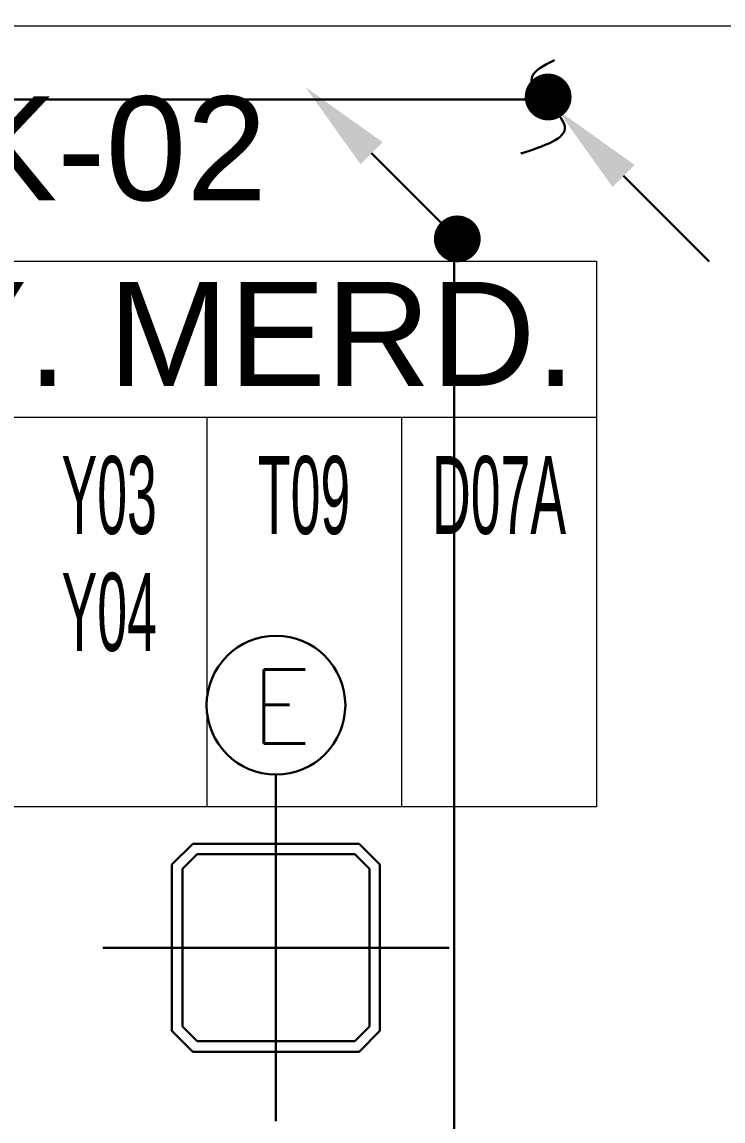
# Model space of a CAD drawing. Extents: x -2012 to 34975, y -1043 to 8321.
# Drawn here: x 3280.7 to 3381.8, y 462.5 to 621.1 of the extents above; entities that cross this region are included whole.
import ezdxf
from ezdxf.enums import TextEntityAlignment as Align

# ---------------------------------------------------------------- set-up
doc = ezdxf.new("R2010")
doc.units = 0
doc.header["$LTSCALE"] = 25
doc.layers.get('0').update_dxf_attribs({"color": 9, "lineweight": 9})
for name, color, linetype, lineweight in [('14', 9, 'Continuous', 9), ('21_MAHAL', 9, 'Continuous', 9), ('E-2x18(W) PL DOWNLIGHT ARMATÜR (SIVAÜSTÜ)', 7, 'Continuous', 30), ('E-ACİL AYDINLATMA KİTİ', 7, 'Continuous', 30), ('E-KABLO', 7, 'Continuous', 30), ('E-YUKARI ÇIKAN HAT', 7, 'Continuous', 30), ('E-YUKARIDAN GELEN HAT', 7, 'Continuous', 30)]:
    doc.layers.add(name, color=color, linetype=linetype, lineweight=lineweight)
doc.styles.add('Arial', font='arial.ttf', dxfattribs={"height": 2.5})
doc.styles.add('E-YAZI', font='txttw.shx')
doc.styles.add('MuuM_TEXT-STANDART', font='ARIALN.TTF')

# ---------------------------------------------------------------- blocks, each defined once
blk = doc.blocks.new('0_roomno2')
blk.add_lwpolyline([(19.375, -10.5), (0, -10.5), (0, 0), (19.375, 0)], close=True)
for points in [[(0, -3), (19.375, -3)], [(8.125, -3), (8.125, -10.5)], [(11.875, -3), (11.875, -10.5)], [(15.625, -3), (15.625, -10.5)], [(0, -6.75), (8.125, -6.75)]]:
    blk.add_lwpolyline(points)
at = {"style": 'MuuM_TEXT-STANDART', "width": 0.6}
blk.add_text('H:', height=1.5, dxfattribs=at).set_placement((0.35, -8.608), align=Align.MIDDLE_LEFT)
at = {"style": 'Arial'}
blk.add_attdef('ODANO', (0, 1.17), '', height=2, dxfattribs=at)
blk.add_attdef('MEKANADI', text='', height=2, dxfattribs=at).set_placement((0.35, -3), align=Align.BOTTOM_LEFT)
at = {"style": 'MuuM_TEXT-STANDART', "width": 0.6}
for tag, p in [('YER01', (10, -4.5)), ('TAVAN01', (13.75, -4.5)), ('DUVAR01', (17.5, -4.5)), ('YER02', (10, -6.75)), ('TAVAN02', (13.75, -6.75)), ('DUVAR02', (17.5, -6.75)), ('YER03', (10, -9)), ('TAVAN03', (13.75, -9)), ('DUVAR03', (17.5, -9))]:
    blk.add_attdef(tag, text='', height=1.5, dxfattribs=at).set_placement(p, align=Align.MIDDLE_CENTER)
for tag, p in [('M2', (0.35, -4.875)), ('TEMIZTAVANYUKSEKLIGI', (1.8, -8.608))]:
    blk.add_attdef(tag, text='', height=1.5, dxfattribs=at).set_placement(p, align=Align.MIDDLE_LEFT)
blk = doc.blocks.new('100_ACİL AYDINLATMA KİTİ')
at = {"layer": 'E-ACİL AYDINLATMA KİTİ', "color": 3}
blk.add_circle((0, 0), 1.251, dxfattribs=at)
at = {"layer": 'E-ACİL AYDINLATMA KİTİ', "color": 3, "style": 'E-YAZI'}
blk.add_text('E', height=1.34, dxfattribs=at).set_placement((-0.448, -0.694))
blk = doc.blocks.new('100_2x18(W) PL DOWNLIGHT ARMATÜR (SIVAÜSTÜ)')
at = {"layer": 'E-2x18(W) PL DOWNLIGHT ARMATÜR (SIVAÜSTÜ)', "color": 4, "ltscale": 0.4}
for q in [(0, 25), (0, 25), (-25, 0), (-25, 0), (0, -25), (25, 0), (0, -25), (25, 0)]:
    blk.add_line((0, 0), q, dxfattribs=at)
at = {"layer": 'E-2x18(W) PL DOWNLIGHT ARMATÜR (SIVAÜSTÜ)', "color": 4}
for p, q in [((-12, 15), (-15, 12)), ((12, 15), (-12, 15)), ((15, 12), (12, 15)), ((-11.38, 13.5), (-13.5, 11.38)), ((11.38, 13.5), (-11.38, 13.5)), ((13.5, 11.38), (11.38, 13.5)), ((-15, 12), (-15, -12)), ((-13.5, 11.38), (-13.5, -11.38)), ((13.5, -11.38), (13.5, 11.38)), ((15, -12), (15, 12)), ((-15, -12), (-12, -15)), ((-13.5, -11.38), (-11.38, -13.5)), ((11.38, -13.5), (13.5, -11.38)), ((12, -15), (15, -12)), ((-11.38, -13.5), (11.38, -13.5)), ((-12, -15), (12, -15))]:
    blk.add_line(p, q, dxfattribs=at)
blk = doc.blocks.new('100_YUKARIDAN GELEN HAT')
at = {"layer": 'E-YUKARIDAN GELEN HAT', "color": 3, "linetype": 'Continuous'}
blk.add_line((2.277, 2.174), (4.749, 4.645), dxfattribs=at)
at = {"layer": 'E-YUKARIDAN GELEN HAT', "color": 4, "linetype": 'Continuous', "const_width": 0.675}
blk.add_lwpolyline([(-0.338, 0, 1), (0.338, 0, 1)], format="xyb", close=True, dxfattribs=at)
at = {"layer": 'E-YUKARIDAN GELEN HAT', "color": 3, "linetype": 'Continuous'}
blk.add_solid([(2.595, 1.856), (1.958, 2.493), (0.367, 0.266)], dxfattribs=at)
blk = doc.blocks.new('100_YUKARI ÇIKAN HAT')
at = {"layer": 'E-YUKARI ÇIKAN HAT', "color": 3, "linetype": 'Continuous'}
blk.add_line((2.472, 2.471), (0, 0), dxfattribs=at)
at = {"layer": 'E-YUKARI ÇIKAN HAT', "color": 4, "linetype": 'Continuous', "const_width": 0.675}
blk.add_lwpolyline([(-0.338, 0, 1), (0.337, 0, 1)], format="xyb", close=True, dxfattribs=at)
at = {"layer": 'E-YUKARI ÇIKAN HAT', "color": 3, "linetype": 'Continuous'}
blk.add_solid([(2.154, 2.789), (2.79, 2.152), (4.382, 4.379)], dxfattribs=at)

msp = doc.modelspace()

# ---------------------------------------------------------------- linework, layer by layer
at = {"layer": '14'}
msp.add_lwpolyline([(2800.84, 759.5), (2800.84, 759.5), (3472.84, 759.5), (3472.84, 740.5), (3402.84, 740.5), (3402.84, 490.5), (3383.84, 490.5), (3383.84, 620.5), (3383.84, 620.5), (3383.84, 620.5), (2852.84, 620.5), (2852.84, 354.5), (3383.84, 354.5), (3383.84, 354.5), (3383.84, 354.5), (3383.84, 384.5), (3402.84, 384.5), (3402.84, 334.5), (3472.84, 334.5), (3472.84, 316.5)], dxfattribs=at)
at = {"layer": 'E-KABLO', "color": 6}
for p, q in [((3356, 609.89), (2860.8, 609.89)), ((3343.06, 399.04), (3343.06, 591.02))]:
    msp.add_line(p, q, dxfattribs=at)
at = {"layer": 'E-KABLO'}
msp.add_spline([(3357.51, 615.61), (3354.25, 613.05), (3359.01, 606.02), (3352.67, 602.11)], degree=3, dxfattribs=at)

# ---------------------------------------------------------------- block references
at = {"layer": '21_MAHAL'}
ref = msp.add_blockref('0_roomno2', (3218.28, 586.59), dxfattribs=dict(at, xscale=7.5, yscale=7.5, zscale=7.5))
ref.add_attrib('ODANO', 'VW-ZK-02', (3218.28, 595.37), dxfattribs={"layer": '0', "height": 15, "style": 'Arial'})
ref.add_attrib('MEKANADI', 'M01 Y. MERD.', dxfattribs={"layer": '0', "height": 15, "style": 'Arial'}).set_placement((3220.9, 564.09), align=Align.BOTTOM_LEFT)
ref.add_attrib('M2', '##### m2', dxfattribs={"layer": '0', "height": 11.25, "style": 'MuuM_TEXT-STANDART', "width": 0.6}).set_placement((3220.9, 550.03), align=Align.MIDDLE_LEFT)
ref.add_attrib('TEMIZTAVANYUKSEKLIGI', '3.75 m', dxfattribs={"layer": '0', "height": 11.25, "style": 'MuuM_TEXT-STANDART', "width": 0.6}).set_placement((3231.78, 522.03), align=Align.MIDDLE_LEFT)
ref.add_attrib('YER01', 'Y03', dxfattribs={"layer": '0', "height": 11.25, "style": 'MuuM_TEXT-STANDART', "width": 0.6}).set_placement((3293.28, 552.84), align=Align.MIDDLE_CENTER)
ref.add_attrib('TAVAN01', 'T09', dxfattribs={"layer": '0', "height": 11.25, "style": 'MuuM_TEXT-STANDART', "width": 0.6}).set_placement((3321.4, 552.84), align=Align.MIDDLE_CENTER)
ref.add_attrib('DUVAR01', 'D07A', dxfattribs={"layer": '0', "height": 11.25, "style": 'MuuM_TEXT-STANDART', "width": 0.6}).set_placement((3349.53, 552.84), align=Align.MIDDLE_CENTER)
ref.add_attrib('YER02', 'Y04', dxfattribs={"layer": '0', "height": 11.25, "style": 'MuuM_TEXT-STANDART', "width": 0.6}).set_placement((3293.28, 535.97), align=Align.MIDDLE_CENTER)
at = {"layer": 'E-2x18(W) PL DOWNLIGHT ARMATÜR (SIVAÜSTÜ)', "color": 6}
msp.add_blockref('100_2x18(W) PL DOWNLIGHT ARMATÜR (SIVAÜSTÜ)', (3317.34, 487.5), dxfattribs=at)
at = {"layer": 'E-ACİL AYDINLATMA KİTİ', "xscale": 8, "yscale": 8, "zscale": 8}
msp.add_blockref('100_ACİL AYDINLATMA KİTİ', (3317.34, 522.51), dxfattribs=at)
at = {"layer": 'E-YUKARI ÇIKAN HAT', "xscale": -5, "yscale": 5, "zscale": 5}
msp.add_blockref('100_YUKARI ÇIKAN HAT', (3343.5, 589.8), dxfattribs=at)
at = {"layer": 'E-YUKARIDAN GELEN HAT', "xscale": 5, "yscale": 5, "zscale": 5, "rotation": 270}
msp.add_blockref('100_YUKARIDAN GELEN HAT', (3356.61, 610.27), dxfattribs=at)

doc.saveas('drawing.dxf')
